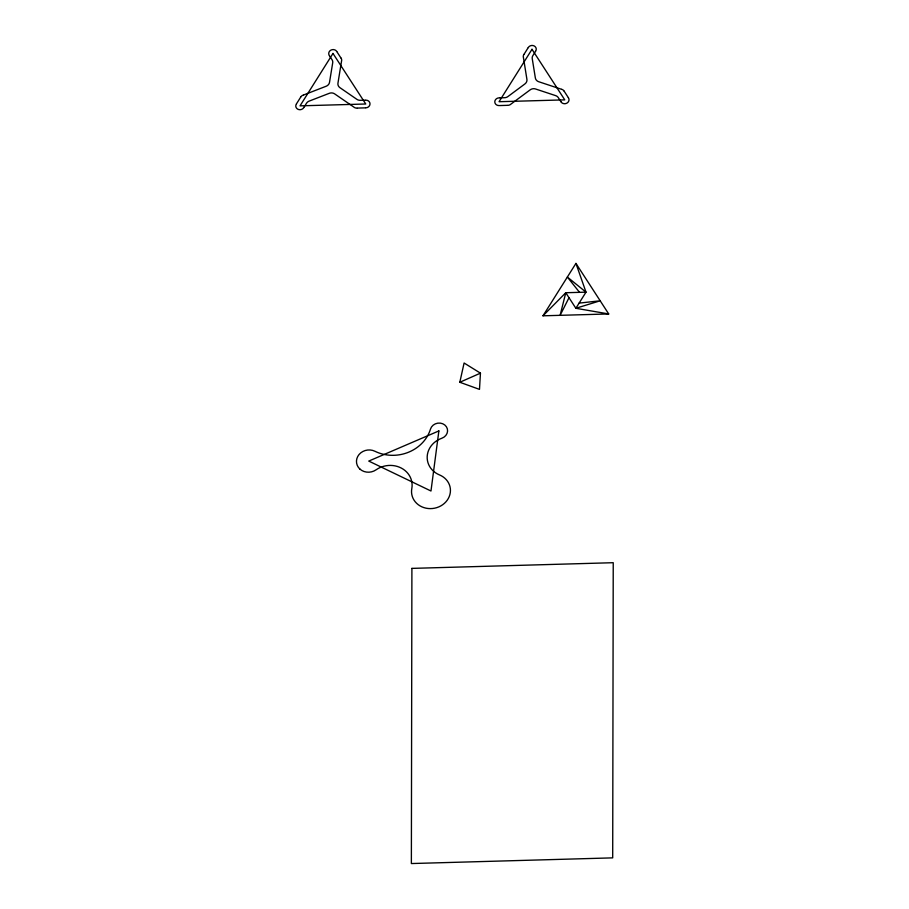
<?xml version="1.0" encoding="UTF-8"?>
<svg xmlns="http://www.w3.org/2000/svg" width="909" height="909" viewBox="0 0 909 909"><rect width="100%" height="100%" fill="white"/><g stroke="black" fill="none" stroke-linecap="round" stroke-linejoin="round"><path stroke-width="1.36" d="M480.452 373.156L479.486 389.382L459.818 382.257L464.101 363.009L480.452 373.156L459.818 382.257M569.011 297.709L560.103 315.332L565.784 292.732L585.998 292.153L575.942 263.394L542.991 315.809L608.712 313.957L575.942 263.394M296.527 103.751L300.652 97.195M524.038 54.279L528.163 47.722M535.503 51.404L532.924 55.529A5.431 4.886 -9.1 0 0 532.254 58.71L535.356 77.969A5.431 4.886 -9.1 0 0 538.707 81.719L561.33 89.218M303.867 107.444L306.481 103.285A5.431 4.886 -9.1 0 1 309.174 101.104L329.285 93.32A5.431 4.886 -9.1 0 1 334.648 93.877L353.658 106.944A5.431 4.886 -9.1 0 1 353.953 107.171A4.318 3.886 -9.1 0 0 356.862 108.103M542.991 315.809L565.784 292.732L575.863 308.287L608.712 313.957M303.504 95.025L326.161 86.241A5.431 4.886 -9.1 0 0 329.524 82.299L332.694 62.857A5.431 4.886 -9.1 0 0 332.035 59.721L329.467 55.744M579.101 303.117L600.179 300.788L575.863 308.287L585.998 292.153L567.364 277.052L579.533 292.334M499.552 97.854L504.563 97.706A5.431 4.886 -9.1 0 0 507.926 96.559L524.913 83.935A5.431 4.886 -9.1 0 0 526.913 79.333L523.459 57.767A5.431 4.886 -9.1 0 0 523.391 57.426A4.556 4.102 -9.1 0 1 523.902 54.415M365.236 107.864L357.362 108.08M507.427 105.33L499.541 105.558M365.259 100.172L360.237 100.297A5.431 4.886 -9.1 0 1 356.885 99.342L339.943 87.684A5.431 4.886 -9.1 0 1 337.955 83.185L341.489 61.426A5.431 4.886 -9.1 0 1 341.557 61.085A4.556 4.102 -9.1 0 0 341.057 58.096M564.182 91.23L568.284 97.558M560.921 101.66L558.319 97.649A5.431 4.886 -9.1 0 0 555.638 95.627L535.549 88.98A5.431 4.886 -9.1 0 0 530.186 89.843L511.131 103.978A5.431 4.886 -9.1 0 0 510.824 104.217A4.318 3.886 -9.1 0 1 507.915 105.319M336.819 51.643L340.92 57.971M499.041 105.569A4.272 3.841 -9.1 0 1 494.791 101.842A4.272 3.841 -9.1 0 1 499.052 97.865M528.243 47.586A4.272 3.852 -9.1 0 1 534.14 45.916A4.272 3.852 -9.1 0 1 535.617 51.245M561.648 89.321A4.318 3.886 -9.1 0 1 564.103 91.105M568.375 97.706A4.295 3.863 -9.1 0 1 566.886 103.149A4.295 3.863 -9.1 0 1 560.967 101.808M365.748 100.149A4.272 3.841 -9.1 0 1 370.008 103.876A4.272 3.841 -9.1 0 1 365.736 107.853M329.365 55.597A4.295 3.863 -9.1 0 1 330.853 50.154A4.295 3.863 -9.1 0 1 336.773 51.506M300.731 97.058A4.318 3.886 -9.1 0 1 303.186 95.138M303.788 107.58A4.272 3.852 -9.1 0 1 297.879 109.25A4.272 3.852 -9.1 0 1 296.414 103.91M411.902 568.386L411.368 863.55L612.7 857.869L613.234 562.705L411.902 568.386M438.877 430.934L430.98 491.008L368.759 461.079L438.877 430.934M332.978 53.438L300.027 105.853L365.748 104.001L332.978 53.438M532.004 49.302L499.052 101.717L564.762 99.865L532.004 49.302M359.953 469.112A12.34 11.113 -9.1 0 0 376.076 469.817A22.657 20.407 -9.1 0 1 401.346 468.09A22.657 20.407 -9.1 0 1 411.8 488.633A19.509 17.566 -9.1 0 0 425.912 508.154A19.509 17.566 -9.1 0 0 449.205 496.644A19.509 17.566 -9.1 0 0 439.513 474.93A22.032 19.839 -9.1 0 1 427.207 456.318A22.032 19.839 -9.1 0 1 441.785 438.263A8.726 7.851 -9.1 0 0 444.808 424.992A8.726 7.851 -9.1 0 0 430.491 429.071A38.03 34.235 -9.1 0 1 374.928 451.262A12.34 11.113 -9.1 0 0 359.055 454.523A12.34 11.113 -9.1 0 0 359.953 469.112"/></g></svg>
